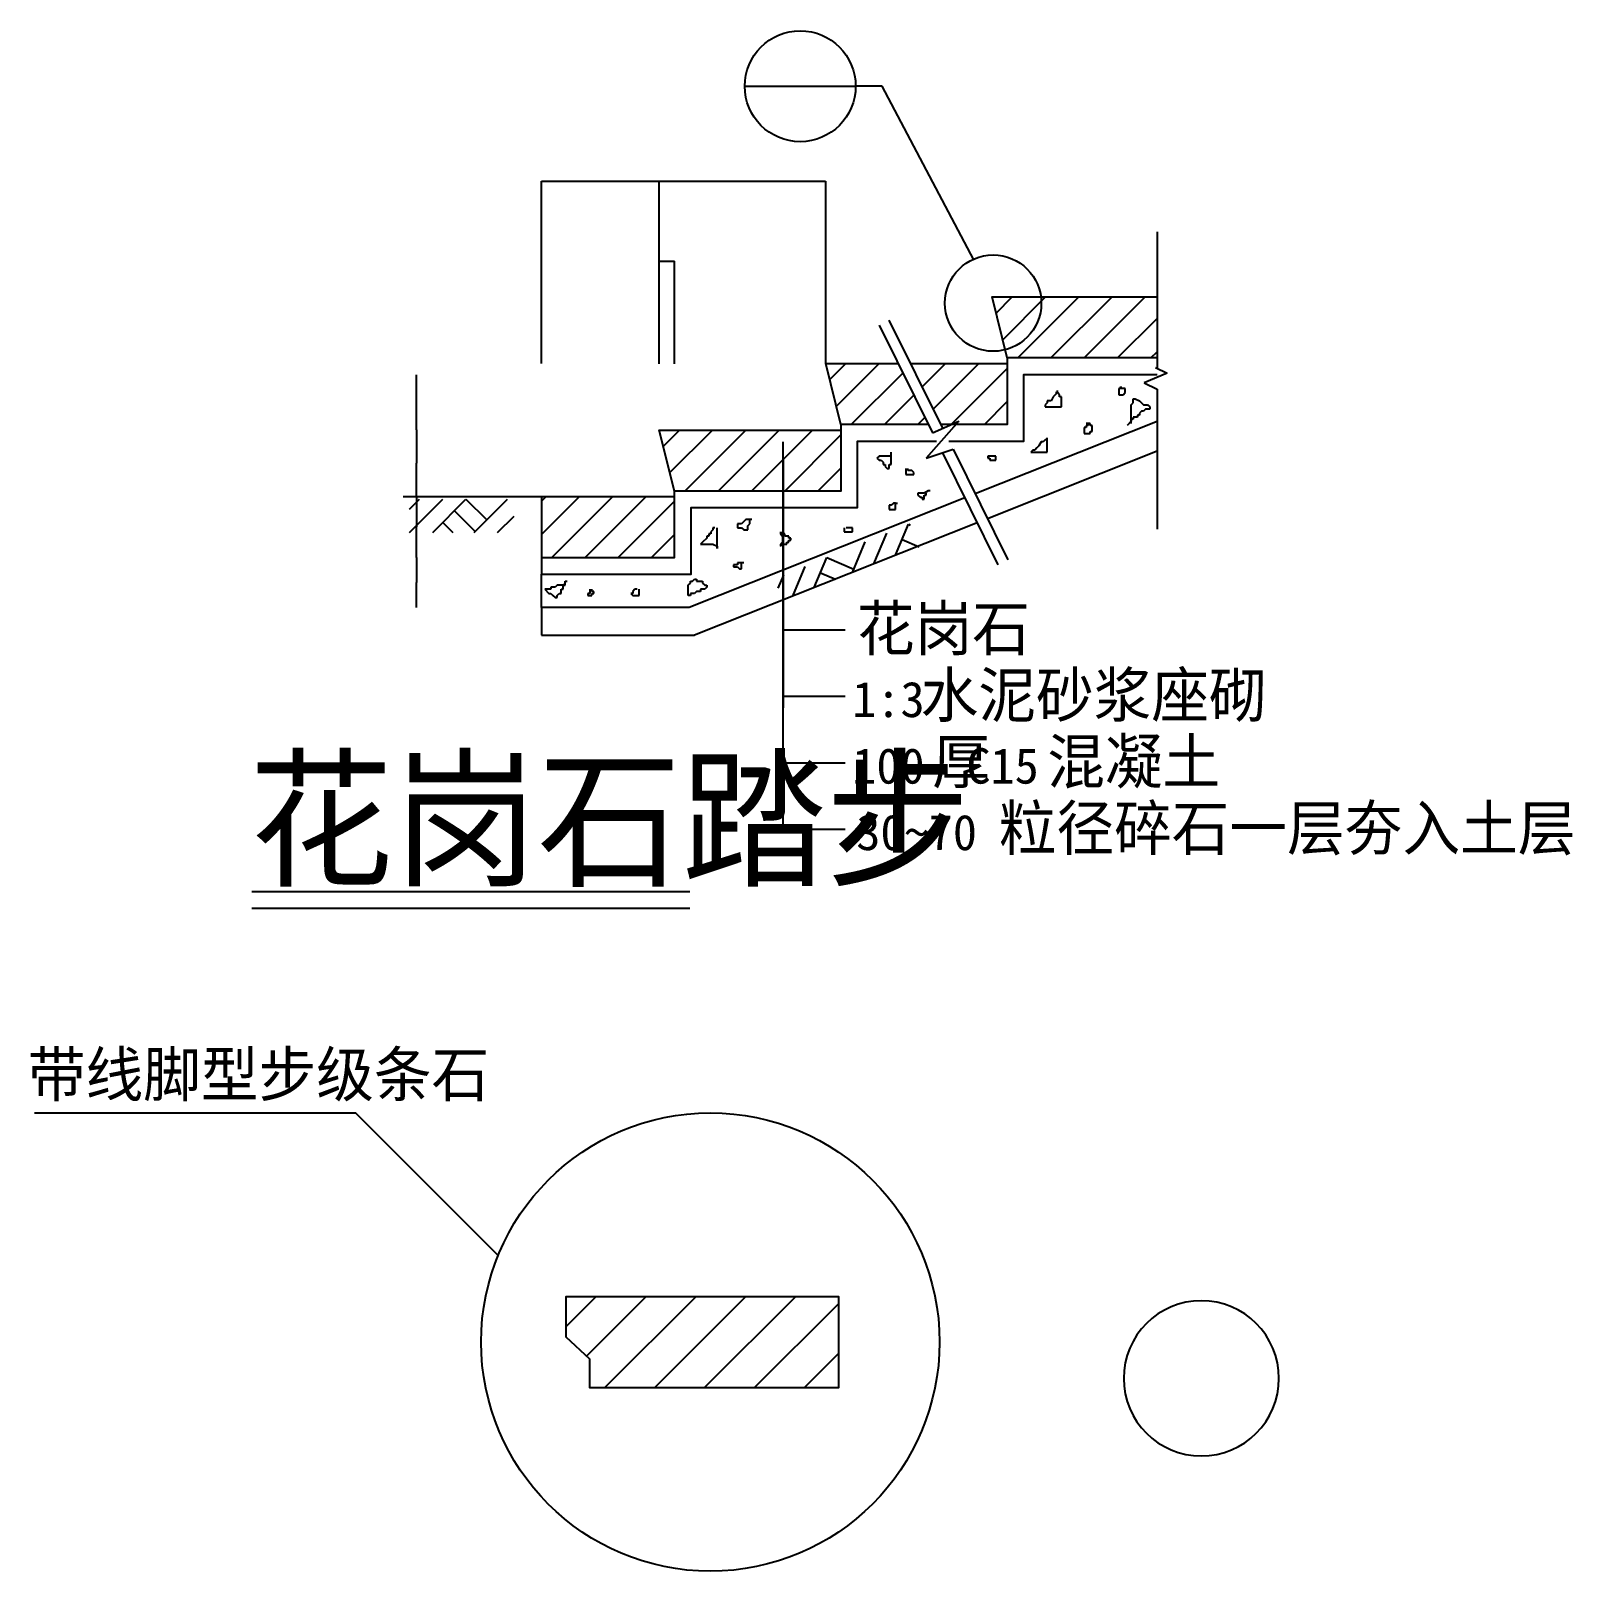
# Model space of a CAD drawing. Header units: metres. Extents: x 51451 to 65349, y 3954 to 17848.
import ezdxf

# ---------------------------------------------------------------- set-up
doc = ezdxf.new("R2010")
doc.units = ezdxf.units.M
for name, color, linetype in [('LVTRY', 6, 'Continuous'), ('PUB_DIM', 3, 'Continuous'), ('PUB_HATCH', 7, 'Continuous'), ('PUB_TEXT', 7, 'Continuous'), ('WINDOW', 3, 'Continuous')]:
    doc.layers.add(name, color=color, linetype=linetype)
doc.dimstyles.get("Standard").update_dxf_attribs({"dimtxt": 2.5, "dimasz": 2.5, "dimexe": 1.25, "dimexo": 0.625, "dimtad": 1, "dimcen": 2.5, "dimazin": 3, "dimtfac": 1, "dimtmove": 0, "dimatfit": 3})

# ---------------------------------------------------------------- blocks, each defined once
blk = doc.blocks.new('_INDEX')
blk.add_line((-0.5, 0), (0.5, 0))
blk.add_circle((0, 0), 0.5)
blk = doc.blocks.new('_INDEX1')
blk.add_lwpolyline([(-0.5, 0, 1), (0.5, 0, 1)], format="xyb", close=True)
blk = doc.blocks.new('*D1')
for p, q in [((54928.58, 14744.13), (54928.33, 14744.13)), ((54928.83, 14247.85), (54928.83, 14744.13)), ((54928.83, 14297.85), (54928.83, 14744.13)), ((54928.83, 14744.13), (54928.83, 14744.13)), ((54929.08, 14744.13), (54929.33, 14744.13))]:
    blk.add_line(p, q)
at = {"layer": 'Defpoints'}
for p in [(54928.83, 14744.13), (54928.83, 14297.85), (54928.83, 14247.85)]:
    blk.add_point(p, dxfattribs=at)
at = {"layer": 'PUB_DIM', "insert": (54928.83, 14745.255), "char_height": 1, "attachment_point": 5}
blk.add_mtext('3', dxfattribs=at)
blk = doc.blocks.new('*D2')
for p, q in [((54928.83, 14247.85), (54928.83, 13947.85)), ((54928.58, 13947.85), (54928.33, 13947.85)), ((54928.83, 13647.85), (54928.83, 13947.85)), ((54928.83, 13947.85), (54928.83, 13947.85)), ((54929.08, 13947.85), (54929.33, 13947.85))]:
    blk.add_line(p, q)
at = {"layer": 'Defpoints'}
for p in [(54928.83, 14247.85), (54928.83, 13947.85), (54928.83, 13647.85)]:
    blk.add_point(p, dxfattribs=at)
at = {"layer": 'PUB_DIM', "insert": (54928.83, 13948.975), "char_height": 1, "attachment_point": 5}
blk.add_mtext('147', dxfattribs=at)
blk = doc.blocks.new('*D3')
for p, q in [((54928.83, 13647.85), (54928.83, 13372.85)), ((54928.58, 13372.85), (54928.33, 13372.85)), ((54928.83, 13097.85), (54928.83, 13372.85)), ((54928.83, 13372.85), (54928.83, 13372.85)), ((54929.08, 13372.85), (54929.33, 13372.85))]:
    blk.add_line(p, q)
at = {"layer": 'Defpoints'}
for p in [(54928.83, 13647.85), (54928.83, 13372.85), (54928.83, 13097.85)]:
    blk.add_point(p, dxfattribs=at)
at = {"layer": 'PUB_DIM', "insert": (54928.83, 13373.975), "char_height": 1, "attachment_point": 5}
blk.add_mtext('130', dxfattribs=at)
blk = doc.blocks.new('*D4')
for p, q in [((54928.83, 13097.85), (54928.83, 12872.85)), ((54928.58, 12872.85), (54928.33, 12872.85)), ((54928.83, 12647.85), (54928.83, 12872.85)), ((54928.83, 12872.85), (54928.83, 12872.85)), ((54929.08, 12872.85), (54929.33, 12872.85))]:
    blk.add_line(p, q)
at = {"layer": 'Defpoints'}
for p in [(54928.83, 13097.85), (54928.83, 12872.85), (54928.83, 12647.85)]:
    blk.add_point(p, dxfattribs=at)
at = {"layer": 'PUB_DIM', "insert": (54928.83, 12873.975), "char_height": 1, "attachment_point": 5}
blk.add_mtext('100', dxfattribs=at)
blk = doc.blocks.new('*D5')
for p, q in [((57118.13, 14847.42), (57118.13, 16492.09)), ((57118.38, 16492.09), (57866.63, 16492.09)), ((57869.63, 16492.09), (58617.88, 16492.09)), ((58618.13, 14847.42), (58618.13, 16492.09))]:
    blk.add_line(p, q)
at = {"layer": 'Defpoints'}
for p in [(57118.13, 16492.09), (57118.13, 14847.42), (58618.13, 14847.42)]:
    blk.add_point(p, dxfattribs=at)
at = {"layer": 'PUB_DIM', "insert": (57868.13, 16492.09), "char_height": 1, "attachment_point": 5}
blk.add_mtext('350', dxfattribs=at)
blk = doc.blocks.new('*D6')
for p, q in [((57118.09, 14843.23), (57118.09, 15771.47)), ((57118.34, 15771.47), (57186.09, 15771.47)), ((57188.09, 15771.47), (57255.84, 15771.47)), ((57256.09, 14843.23), (57256.09, 15771.47))]:
    blk.add_line(p, q)
at = {"layer": 'Defpoints'}
for p in [(57118.09, 15771.47), (57118.09, 14843.23), (57256.09, 14843.23)]:
    blk.add_point(p, dxfattribs=at)
at = {"layer": 'PUB_DIM', "insert": (57187.09, 15771.47), "char_height": 1, "attachment_point": 5}
blk.add_mtext('20', dxfattribs=at)
blk = doc.blocks.new('*D7')
for p, q in [((56055.13, 14847.42), (56055.13, 16492.09)), ((56055.38, 16492.09), (56585.13, 16492.09)), ((56588.13, 16492.09), (57117.88, 16492.09)), ((57118.13, 14847.42), (57118.13, 16492.09))]:
    blk.add_line(p, q)
at = {"layer": 'Defpoints'}
for p in [(56055.13, 16492.09), (56055.13, 14847.42), (57118.13, 14847.42)]:
    blk.add_point(p, dxfattribs=at)
at = {"layer": 'PUB_DIM', "insert": (56586.63, 16492.09), "char_height": 1, "attachment_point": 5}
blk.add_mtext('300', dxfattribs=at)

msp = doc.modelspace()

# ---------------------------------------------------------------- linework, layer by layer
at = {"layer": 'LVTRY'}
for p, q in [((60707.58, 14584.55), (60707.58, 14603.03)), ((61262.27, 14621.5), (61262.27, 14566.07)), ((61280.76, 14621.5), (61262.27, 14621.5)), ((61280.76, 14621.5), (61280.76, 14639.98)), ((61280.76, 14639.98), (61280.76, 14621.5)), ((61317.74, 14621.5), (61280.76, 14621.5)), ((61317.74, 14584.55), (61317.74, 14621.5)), ((60615.13, 14492.16), (60596.64, 14473.68)), ((60596.64, 14473.68), (60596.64, 14455.21)), ((60596.64, 14455.21), (60744.56, 14455.21)), ((60615.13, 14510.64), (60615.13, 14492.16)), ((60652.11, 14510.64), (60615.13, 14510.64)), ((60670.6, 14547.59), (60652.11, 14510.64)), ((60707.58, 14584.55), (60670.6, 14547.59)), ((60689.09, 14584.55), (60707.58, 14584.55)), ((60726.07, 14566.07), (60707.58, 14584.55)), ((60726.07, 14547.59), (60726.07, 14566.07)), ((60744.56, 14547.59), (60726.07, 14547.59)), ((60744.56, 14455.21), (60744.56, 14547.59)), ((61262.27, 14566.07), (61299.25, 14566.07)), ((61299.25, 14566.07), (61317.74, 14584.55)), ((61373.21, 14473.68), (61391.7, 14492.16)), ((61373.21, 14307.39), (61373.21, 14473.68)), ((61391.7, 14529.12), (61410.19, 14529.12)), ((61391.7, 14492.16), (61391.7, 14529.12)), ((61410.19, 14529.12), (61447.17, 14510.64)), ((61447.17, 14510.64), (61484.15, 14473.68)), ((61484.15, 14473.68), (61521.13, 14473.68)), ((61521.13, 14473.68), (61539.62, 14455.21)), ((61539.62, 14455.21), (61539.62, 14436.73)), ((61373.21, 14325.86), (61336.23, 14288.91)), ((61373.21, 14344.34), (61373.21, 14325.86)), ((61391.7, 14344.34), (61373.21, 14344.34)), ((61391.7, 14362.82), (61391.7, 14344.34)), ((61428.68, 14362.82), (61391.7, 14362.82)), ((61428.68, 14381.3), (61428.68, 14362.82)), ((61447.17, 14381.3), (61428.68, 14381.3)), ((61465.66, 14418.25), (61447.17, 14399.77)), ((61447.17, 14399.77), (61447.17, 14381.3)), ((61484.15, 14418.25), (61465.66, 14418.25)), ((61502.64, 14436.73), (61484.15, 14418.25)), ((61539.62, 14436.73), (61502.64, 14436.73)), ((60615.13, 14048.7), (60615.13, 14178.05)), ((60947.94, 14270.43), (60947.94, 14215)), ((60966.43, 14270.43), (60947.94, 14270.43)), ((60947.94, 14215), (61003.41, 14215)), ((61003.41, 14307.39), (60966.43, 14307.39)), ((60966.43, 14288.91), (60966.43, 14270.43)), ((60984.92, 14288.91), (60966.43, 14288.91)), ((60984.92, 14307.39), (60984.92, 14288.91)), ((61003.41, 14288.91), (61003.41, 14307.39)), ((61021.9, 14288.91), (61003.41, 14288.91)), ((61003.41, 14233.48), (61021.9, 14233.48)), ((61003.41, 14215), (61003.41, 14233.48)), ((61021.9, 14233.48), (61021.9, 14288.91)), ((59209.89, 13937.84), (59209.89, 14048.7)), ((60485.7, 14067.18), (60467.21, 14048.7)), ((60467.21, 14048.7), (60615.13, 14048.7)), ((60504.19, 14067.18), (60485.7, 14067.18)), ((60522.68, 14085.66), (60504.19, 14067.18)), ((60541.17, 14104.14), (60522.68, 14085.66)), ((60559.66, 14141.09), (60541.17, 14104.14)), ((60578.15, 14141.09), (60559.66, 14141.09)), ((60596.64, 14159.57), (60578.15, 14141.09)), ((60615.13, 14159.57), (60596.64, 14159.57)), ((59098.95, 14011.75), (59080.46, 13993.27)), ((59080.46, 13993.27), (59098.95, 13974.79)), ((59209.89, 14011.75), (59098.95, 14011.75)), ((59098.95, 13974.79), (59117.44, 13974.79)), ((59117.44, 13974.79), (59135.93, 13956.32)), ((59135.93, 13956.32), (59135.93, 13937.84)), ((59135.93, 13937.84), (59154.42, 13937.84)), ((59154.42, 13937.84), (59154.42, 13919.36)), ((59154.42, 13919.36), (59172.91, 13900.88)), ((59172.91, 13900.88), (59191.4, 13900.88)), ((59191.4, 13937.84), (59209.89, 13937.84)), ((59191.4, 13900.88), (59191.4, 13937.84)), ((59339.32, 13900.88), (59339.32, 13845.45)), ((59357.81, 13882.41), (59357.81, 13900.88)), ((60078.92, 14011.75), (60078.92, 13993.27)), ((60097.41, 14011.75), (60078.92, 14011.75)), ((60078.92, 13993.27), (60097.41, 13993.27)), ((60152.88, 14011.75), (60097.41, 14011.75)), ((60097.41, 13993.27), (60097.41, 13974.79)), ((60097.41, 13974.79), (60152.88, 13974.79)), ((60152.88, 13974.79), (60152.88, 14011.75)), ((59339.32, 13845.45), (59413.28, 13845.45)), ((59394.79, 13882.41), (59357.81, 13882.41)), ((59413.28, 13863.93), (59394.79, 13882.41)), ((59413.28, 13845.45), (59413.28, 13863.93)), ((59450.26, 13679.15), (59450.26, 13660.68)), ((59505.73, 13679.15), (59450.26, 13679.15)), ((59450.26, 13660.68), (59468.75, 13642.2)), ((59468.75, 13642.2), (59487.24, 13642.2)), ((59487.24, 13642.2), (59487.24, 13623.72)), ((59487.24, 13623.72), (59505.73, 13623.72)), ((59542.71, 13697.63), (59505.73, 13679.15)), ((59505.73, 13660.68), (59524.22, 13660.68)), ((59505.73, 13623.72), (59505.73, 13660.68)), ((59524.22, 13660.68), (59524.22, 13679.15)), ((59561.2, 13697.63), (59542.71, 13697.63)), ((59191.4, 13568.29), (59191.4, 13531.33)), ((59209.89, 13568.29), (59191.4, 13568.29)), ((59191.4, 13531.33), (59246.87, 13531.33)), ((59228.38, 13586.77), (59209.89, 13568.29)), ((59246.87, 13586.77), (59228.38, 13586.77)), ((59246.87, 13586.77), (59265.36, 13586.77)), ((59246.87, 13531.33), (59246.87, 13586.77)), ((57601.26, 13346.56), (57582.77, 13328.08)), ((57601.26, 13365.04), (57601.26, 13346.56)), ((57619.75, 13365.04), (57601.26, 13365.04)), ((57638.24, 13180.26), (57638.24, 13365.04)), ((57823.14, 13401.99), (57823.14, 13365.04)), ((57860.12, 13401.99), (57823.14, 13401.99)), ((57823.14, 13365.04), (57860.12, 13365.04)), ((57897.1, 13438.95), (57860.12, 13401.99)), ((57860.12, 13365.04), (57878.61, 13346.56)), ((57878.61, 13346.56), (57915.59, 13346.56)), ((57952.57, 13438.95), (57897.1, 13438.95)), ((57915.59, 13383.51), (57934.08, 13401.99)), ((57915.59, 13346.56), (57915.59, 13383.51)), ((57934.08, 13401.99), (57934.08, 13438.95)), ((58784.62, 13365.04), (58784.62, 13328.08)), ((58858.58, 13365.04), (58803.11, 13365.04)), ((58858.58, 13328.08), (58858.58, 13365.04)), ((57508.81, 13235.69), (57490.32, 13217.22)), ((57490.32, 13217.22), (57601.26, 13217.22)), ((57545.79, 13272.65), (57508.81, 13235.69)), ((57545.79, 13291.13), (57545.79, 13272.65)), ((57564.28, 13291.13), (57545.79, 13291.13)), ((57564.28, 13309.6), (57564.28, 13291.13)), ((57582.77, 13309.6), (57564.28, 13309.6)), ((57582.77, 13328.08), (57582.77, 13309.6)), ((57601.26, 13217.22), (57638.24, 13198.74)), ((58211.43, 13328.08), (58211.43, 13309.6)), ((58211.43, 13309.6), (58229.92, 13291.13)), ((58229.92, 13235.69), (58211.43, 13217.22)), ((58211.43, 13198.74), (58229.92, 13217.22)), ((58211.43, 13217.22), (58211.43, 13198.74)), ((58229.92, 13309.6), (58229.92, 13328.08)), ((58248.41, 13309.6), (58229.92, 13309.6)), ((58229.92, 13291.13), (58229.92, 13235.69)), ((58229.92, 13217.22), (58266.9, 13217.22)), ((58248.41, 13291.13), (58248.41, 13309.6)), ((58285.39, 13291.13), (58248.41, 13291.13)), ((58266.9, 13235.69), (58285.39, 13235.69)), ((58266.9, 13217.22), (58266.9, 13235.69)), ((58285.39, 13272.65), (58285.39, 13291.13)), ((58303.88, 13272.65), (58285.39, 13272.65)), ((58285.39, 13254.17), (58303.88, 13254.17)), ((58285.39, 13235.69), (58285.39, 13254.17)), ((58303.88, 13254.17), (58303.88, 13272.65)), ((58784.62, 13328.08), (58858.58, 13328.08)), ((57638.24, 13198.74), (57638.24, 13180.26)), ((57786.16, 13032.44), (57786.16, 13013.96)), ((57823.14, 13032.44), (57786.16, 13032.44)), ((57786.16, 13013.96), (57823.14, 13013.96)), ((57823.14, 13050.92), (57823.14, 13032.44)), ((57878.61, 13050.92), (57823.14, 13050.92)), ((57823.14, 13013.96), (57841.63, 12995.49)), ((57841.63, 12995.49), (57860.12, 12995.49)), ((57860.12, 12995.49), (57860.12, 13050.92)), ((56085.09, 12810.71), (56122.07, 12773.76)), ((56140.56, 12810.71), (56085.09, 12810.71)), ((56177.54, 12829.19), (56140.56, 12829.19)), ((56140.56, 12829.19), (56140.56, 12810.71)), ((56196.03, 12847.67), (56177.54, 12829.19)), ((56251.5, 12847.67), (56196.03, 12847.67)), ((56233.01, 12810.71), (56251.5, 12810.71)), ((56233.01, 12773.76), (56233.01, 12810.71)), ((56269.99, 12866.14), (56251.5, 12847.67)), ((56251.5, 12847.67), (56269.99, 12847.67)), ((56251.5, 12810.71), (56251.5, 12847.67)), ((56269.99, 12884.62), (56288.48, 12884.62)), ((56269.99, 12847.67), (56269.99, 12884.62)), ((56491.87, 12810.71), (56491.87, 12773.76)), ((56510.36, 12792.23), (56510.36, 12810.71)), ((56528.85, 12792.23), (56510.36, 12792.23)), ((56528.85, 12773.76), (56528.85, 12792.23)), ((56898.65, 12810.71), (56880.16, 12792.23)), ((56880.16, 12792.23), (56880.16, 12773.76)), ((56917.14, 12810.71), (56898.65, 12810.71)), ((56935.62, 12755.28), (56935.62, 12810.71)), ((57379.38, 12847.67), (57397.87, 12866.14)), ((57379.38, 12755.28), (57379.38, 12847.67)), ((57397.87, 12884.62), (57416.36, 12884.62)), ((57397.87, 12866.14), (57397.87, 12884.62)), ((57416.36, 12884.62), (57434.85, 12903.1)), ((57434.85, 12903.1), (57453.34, 12903.1)), ((57453.34, 12792.23), (57434.85, 12773.76)), ((57453.34, 12903.1), (57453.34, 12884.62)), ((57453.34, 12884.62), (57508.81, 12884.62)), ((57490.32, 12792.23), (57453.34, 12792.23)), ((57490.32, 12810.71), (57490.32, 12792.23)), ((57527.3, 12810.71), (57490.32, 12810.71)), ((57508.81, 12884.62), (57508.81, 12866.14)), ((57508.81, 12866.14), (57527.3, 12847.67)), ((57527.3, 12847.67), (57545.79, 12847.67)), ((57545.79, 12829.19), (57527.3, 12810.71)), ((57545.79, 12847.67), (57545.79, 12829.19)), ((56122.07, 12773.76), (56140.56, 12773.76)), ((56140.56, 12773.76), (56159.05, 12755.28)), ((56159.05, 12755.28), (56177.54, 12736.8)), ((56177.54, 12736.8), (56196.03, 12736.8)), ((56196.03, 12755.28), (56214.52, 12773.76)), ((56196.03, 12736.8), (56196.03, 12755.28)), ((56214.52, 12773.76), (56233.01, 12773.76)), ((56473.38, 12773.76), (56473.38, 12755.28)), ((56491.87, 12773.76), (56473.38, 12773.76)), ((56473.38, 12755.28), (56510.36, 12755.28)), ((56510.36, 12773.76), (56528.85, 12773.76)), ((56510.36, 12755.28), (56510.36, 12773.76)), ((56861.67, 12773.76), (56880.16, 12755.28)), ((56880.16, 12773.76), (56861.67, 12773.76)), ((56880.16, 12755.28), (56935.62, 12755.28)), ((57397.87, 12755.28), (57379.38, 12755.28)), ((57434.85, 12773.76), (57397.87, 12773.76)), ((57397.87, 12773.76), (57397.87, 12755.28))]:
    msp.add_line(p, q, dxfattribs=at)
at = {"layer": 'PUB_DIM'}
for p, q in [((59127.52, 17348.4), (58888.14, 17348.4)), ((59953.9, 15783.7), (59127.52, 17348.4))]:
    msp.add_line(p, q, dxfattribs=at)
at = {"layer": 'PUB_HATCH'}
for p, q in [((54864.75, 13323.72), (55164.75, 13623.72)), ((54864.75, 13533.72), (54954.75, 13623.72)), ((55074.75, 13323.72), (55374.75, 13623.72)), ((55374.75, 13623.72), (55562.25, 13436.22)), ((55449.75, 13323.72), (55749.75, 13623.72)), ((55269.75, 13518.72), (55457.25, 13331.22)), ((55164.75, 13413.72), (55254.75, 13323.72)), ((55659.75, 13323.72), (55807.74, 13471.71)), ((59246.62, 13117.4), (59363.92, 13396.93)), ((59363.92, 13396.93), (59381.36, 13389.61)), ((58860.02, 12963.63), (58975.15, 13238)), ((59053.32, 13040.51), (59169.53, 13317.46)), ((59306.46, 13260), (59460.83, 13195.23)), ((58514.84, 12826.34), (58628.04, 13096.09)), ((58628.04, 13096.09), (58872.55, 12993.49)), ((59249, 13123.08), (59254.79, 13120.65)), ((58190.02, 12819.79), (58239.27, 12937.16)), ((58321.54, 12749.46), (58433.65, 13016.62)), ((58570.58, 12959.16), (58705.96, 12902.36))]:
    msp.add_line(p, q, dxfattribs=at)
at = {"layer": 'PUB_TEXT'}
for p, q in [((58233.66, 10646.46), (58233.66, 14141.54)), ((58233.66, 13982.22), (58233.66, 11741.54)), ((58233.66, 12446.46), (58794.65, 12446.46)), ((58233.66, 11846.46), (58794.65, 11846.46)), ((58233.66, 11246.46), (58794.65, 11246.46)), ((58233.66, 10646.46), (58794.65, 10646.46)), ((54380.62, 8085.92), (51483.61, 8085.92)), ((55665.01, 6802.39), (54380.62, 8085.92))]:
    msp.add_line(p, q, dxfattribs=at)
for points in [[(53444.51, 10085.26), (57394.51, 10085.26)], [(53444.51, 9935.26), (57394.51, 9935.26)]]:
    msp.add_lwpolyline(points, dxfattribs=at)
at = {"layer": 'WINDOW'}
for p, q in [((61605.6, 16035.77), (61605.6, 14805.25)), ((60154.43, 15302.1), (60299.85, 15447.42)), ((60214.4, 15062.23), (60599.85, 15447.42)), ((60349.48, 14897.42), (60899.85, 15447.42)), ((60649.48, 14897.42), (61199.85, 15447.42)), ((60949.48, 14897.42), (61499.85, 15447.42)), ((59098.95, 15194.31), (59580.62, 14223.32)), ((59188.53, 15238.75), (59672.69, 14262.75)), ((61249.48, 14897.42), (61605.6, 15253.31)), ((61549.48, 14897.42), (61605.6, 14953.51)), ((58654.35, 14702.43), (58799.44, 14847.42)), ((58714.32, 14462.56), (59099.44, 14847.42)), ((58849.07, 14297.42), (59313.59, 14761.62)), ((59388.22, 14836.2), (59399.44, 14847.42)), ((59487.65, 14635.77), (59699.44, 14847.42)), ((59587.08, 14435.33), (59999.44, 14847.42)), ((59749.07, 14297.42), (60255.6, 14803.61)), ((61698.21, 14758.98), (61489.25, 14673.32)), ((61591.05, 14812.53), (61698.21, 14758.98)), ((61489.25, 14673.32), (61605.6, 14615.18)), ((61605.6, 14615.18), (61605.6, 13353.38)), ((59149.07, 14297.42), (59413.02, 14561.19)), ((60049.07, 14297.42), (60255.6, 14503.81)), ((59449.07, 14297.42), (59512.44, 14360.75)), ((59820.06, 14325.86), (59524.22, 13993.27)), ((59580.62, 14223.32), (59820.06, 14325.86)), ((57154.27, 14102.75), (57299.04, 14247.42)), ((57214.24, 13862.88), (57599.04, 14247.42)), ((57348.67, 13697.42), (57899.04, 14247.42)), ((57648.67, 13697.42), (58199.04, 14247.42)), ((57948.67, 13697.42), (58499.04, 14247.42)), ((58248.67, 13697.42), (58755.6, 14204.01)), ((59524.22, 13993.27), (59766.35, 14073.93)), ((59670.56, 14042.02), (60171.37, 13032.44)), ((59766.35, 14073.93), (60260.95, 13076.88)), ((61605.6, 14055.66), (60077.01, 13447.68)), ((58548.67, 13697.42), (58755.6, 13904.22)), ((56055.6, 13304.62), (56398.63, 13647.42)), ((56055.6, 13604.42), (56098.63, 13647.42)), ((56148.26, 13097.42), (56698.63, 13647.42)), ((56448.26, 13097.42), (56998.63, 13647.42)), ((56748.26, 13097.42), (57255.6, 13604.42)), ((59983.78, 13410.6), (57436.44, 12397.42)), ((57048.26, 13097.42), (57255.6, 13304.62)), ((56055.6, 13097.42), (56055.6, 12947.42)), ((56055.6, 12647.42), (56055.6, 12397.42)), ((56055.6, 12397.42), (57436.44, 12397.42)), ((56277.74, 6160.09), (56549.14, 6431.31)), ((56460.43, 5892.96), (56999.14, 6431.31)), ((56623.59, 5606.31), (57449.14, 6431.31)), ((57073.59, 5606.31), (57899.14, 6431.31)), ((57523.59, 5606.31), (58349.14, 6431.31)), ((57973.59, 5606.31), (58733.99, 6366.2)), ((58423.59, 5606.31), (58733.99, 5916.5))]:
    msp.add_line(p, q, dxfattribs=at)
for points in [[(61605.6, 14897.42), (60255.6, 14897.42), (60118.1, 15447.42), (61605.6, 15447.42)], [(60255.6, 14897.42), (60255.6, 14297.42), (59655.49, 14297.42)], [(59543.86, 14297.42), (58755.6, 14297.42), (58618.1, 14847.42), (59271.03, 14847.42)], [(59382.65, 14847.42), (60255.6, 14847.42)], [(59729.9, 14147.42), (60405.6, 14147.42), (60405.6, 14747.42), (61605.6, 14747.42)], [(61605.6, 14324.71), (59965.54, 13672.39)], [(56055.6, 13647.42), (56055.6, 13097.42), (57255.6, 13097.42), (57255.6, 13697.42), (57118.1, 14247.42), (58755.6, 14247.42)], [(58755.6, 14297.42), (58755.6, 13697.42), (57255.6, 13697.42)], [(59872.31, 13635.31), (57388.55, 12647.42), (56055.6, 12647.42), (56055.6, 12947.42), (57405.6, 12947.42), (57405.6, 13547.42), (58905.6, 13547.42), (58905.6, 14147.42), (59618.27, 14147.42)], [(54809.28, 13647.42), (57255.6, 13647.42)]]:
    msp.add_lwpolyline(points, dxfattribs=at)
msp.add_lwpolyline([(56277.74, 6063.8), (56277.74, 6431.31), (58733.99, 6431.31), (58733.99, 5606.31), (56490.41, 5606.31), (56490.41, 5864.92)], close=True, dxfattribs=at)
for centre, radius in [((60127.87, 15392.52), 434.64), ((57578.13, 6020.62), 2066.69)]:
    msp.add_circle(centre, radius, dxfattribs=at)

# ---------------------------------------------------------------- block references
at = {"layer": 'PUB_DIM', "xscale": 1000, "yscale": 1000, "zscale": 1000}
msp.add_blockref('_INDEX', (58388.14, 17348.4), dxfattribs=at)
at = {"layer": 'PUB_TEXT', "xscale": 1400, "yscale": 1400, "zscale": 1400}
msp.add_blockref('_INDEX1', (62005.46, 5693.39), dxfattribs=at)

# ---------------------------------------------------------------- texts
at = {"layer": 'PUB_TEXT'}
for s, height, p in [('花岗石', 400, (58900.34, 12257.88)), ('水泥砂浆座砌', 400, (59474.67, 11657.88)), ('1:3', 320, (58857.43, 11657.88)), ('厚', 400, (59578.93, 11057.88)), ('混凝土', 400, (60615.14, 11057.88)), ('花岗石踏步', 1000, (53419.51, 10235.26)), ('100', 320, (58857.43, 11057.88)), ('C15', 320, (59886.49, 11057.88)), ('粒径碎石一层夯入土层', 400, (60178.79, 10457.88)), ('30~70', 320, (58894, 10457.88)), ('带线脚型步级条石', 400, (51424.43, 8235.92))]:
    msp.add_text(s, height=height, dxfattribs=at).set_placement(p)

# ---------------------------------------------------------------- dimensions: what is measured, and where the dimension line sits
at = {"layer": 'PUB_DIM'}
for base, p1, p2, text, picture, middle in [((56055.13, 16492.09), (56055.13, 14847.42), (57118.13, 14847.42), '300', '*D7', (56586.63, 16492.09)), ((57118.13, 16492.09), (57118.13, 14847.42), (58618.13, 14847.42), '350', '*D5', (57868.13, 16492.09)), ((57118.09, 15771.47), (57118.09, 14843.23), (57256.09, 14843.23), '20', '*D6', (57187.09, 15771.47)), ((54928.83, 14744.13), (54928.83, 14247.85), (54928.83, 14297.85), '3', '*D1', (54928.83, 14745.255)), ((54928.83, 13947.85), (54928.83, 13647.85), (54928.83, 14247.85), '147', '*D2', (54928.83, 13948.975)), ((54928.83, 13372.85), (54928.83, 13097.85), (54928.83, 13647.85), '130', '*D3', (54928.83, 13373.975)), ((54928.83, 12872.85), (54928.83, 12647.85), (54928.83, 13097.85), '100', '*D4', (54928.83, 12873.975))]:
    dim = msp.add_linear_dim(base=base, p1=p1, p2=p2, text=text, dimstyle='Standard', dxfattribs=at)
    dim.commit()
    dim.dimension.update_dxf_attribs({"geometry": picture, "text_midpoint": middle})

doc.saveas('drawing.dxf')
